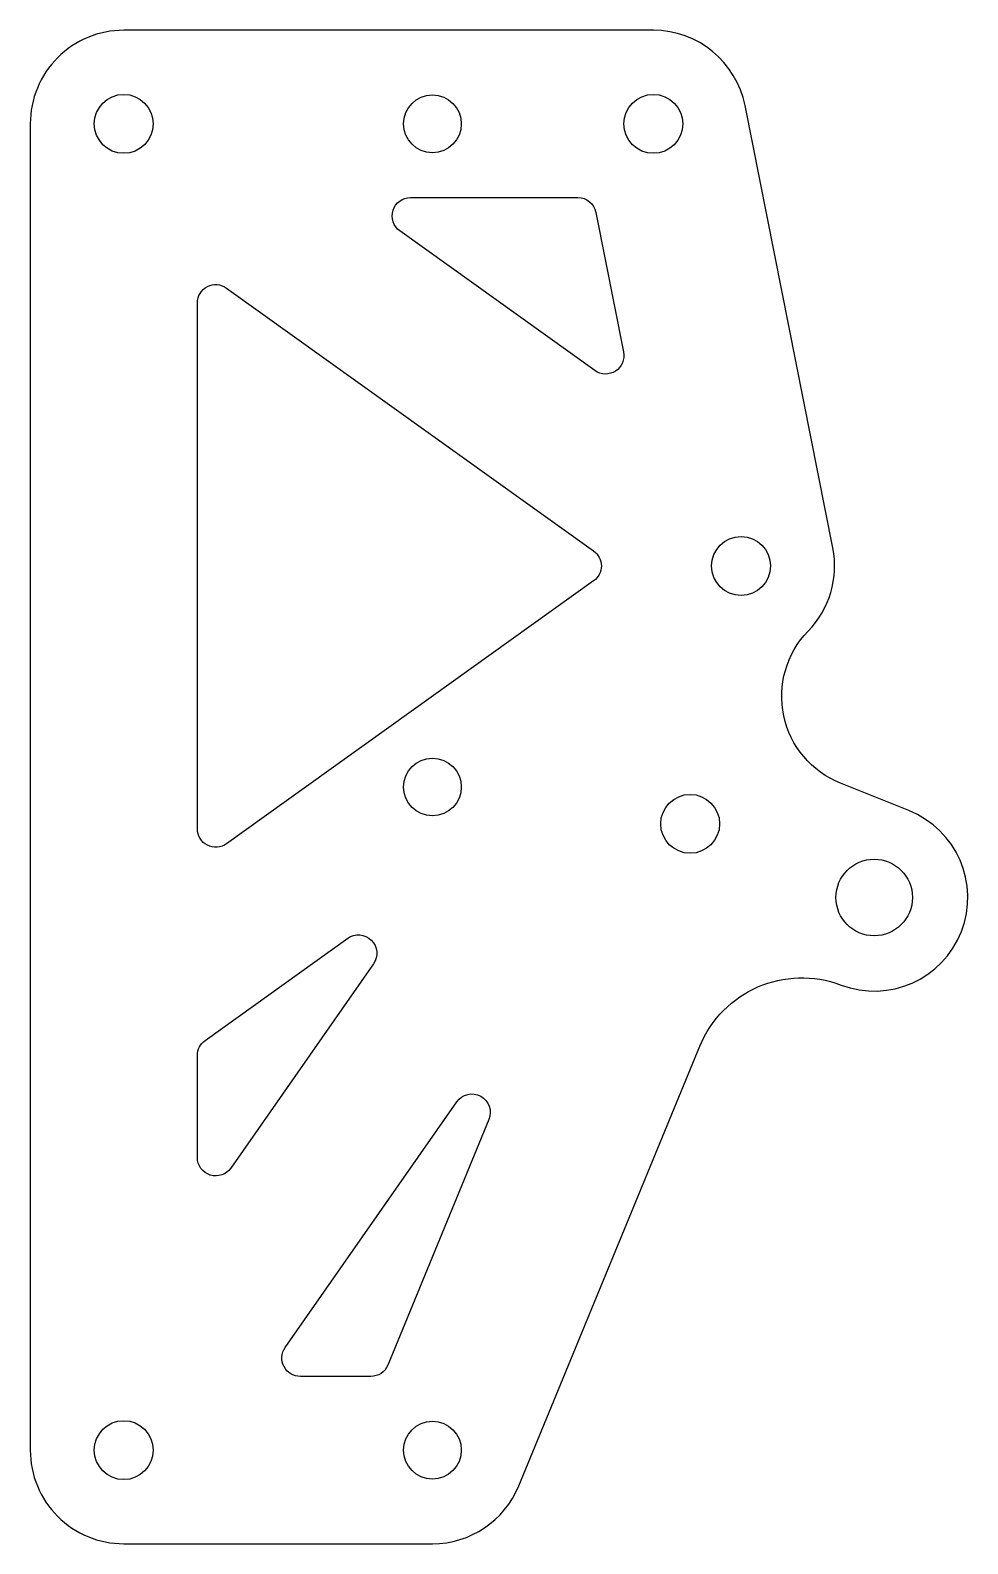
# Model space of a CAD drawing. Header units: inches. Extents: x -1.37 to 1.82, y -3.32 to 1.82.
import ezdxf

# ---------------------------------------------------------------- set-up
doc = ezdxf.new("R2010")
doc.units = ezdxf.units.IN
doc.header["$MEASUREMENT"] = 0

msp = doc.modelspace()

# ---------------------------------------------------------------- linework, layer by layer
for points in [[(-1.048, 1.8175, 0.414214), (-1.3655, 1.5), (-1.3655, -3, 0.414214), (-1.048, -3.3175), (0, -3.3175, 0.303918), (0.2936, -3.1209), (0.9076, -1.6297, -0.406036), (1.3874, -1.4219, 0.991089), (1.6179, -0.8302), (1.3855, -0.7373, -0.53378), (1.2757, -0.2212, 0.246583), (1.3594, 0.0619), (1.0614, 1.5619, 0.357872), (0.75, 1.8175)], [(0.5548, 1.1997), (0.6489, 0.726, -0.679764), (0.5512, 0.6629), (-0.1107, 1.1367, -0.729284), (-0.0744, 1.25), (0.4935, 1.25, -0.357872)], [(-0.798, -0.8921), (-0.798, 0.8921, -0.610339), (-0.6991, 0.9429), (0.5474, 0.0508, -0.514048), (0.5474, -0.0508), (-0.6991, -0.9429, -0.610339)], [(-0.798, -2.0071), (-0.798, -1.6606, -0.241975), (-0.7719, -1.6098), (-0.2878, -1.2634, -0.843049), (-0.2002, -1.35), (-0.6843, -2.0429, -0.733628)], [(-0.2093, -2.75), (-0.4485, -2.75, -0.606461), (-0.4997, -2.6517), (0.0827, -1.8181, -0.895985), (0.1918, -1.8777), (-0.1515, -2.7113, -0.303918)]]:
    msp.add_lwpolyline(points, format="xyb", close=True)
for centre, radius in [((-1.048, 1.5), 0.1), ((0, 1.5), 0.098), ((0.75, 1.5), 0.1), ((1.048, 0), 0.1), ((0, -0.75), 0.098), ((0.875, -0.875), 0.1), ((1.5, -1.125), 0.13), ((-1.048, -3), 0.1), ((0, -3), 0.098)]:
    msp.add_circle(centre, radius)

doc.saveas('drawing.dxf')
